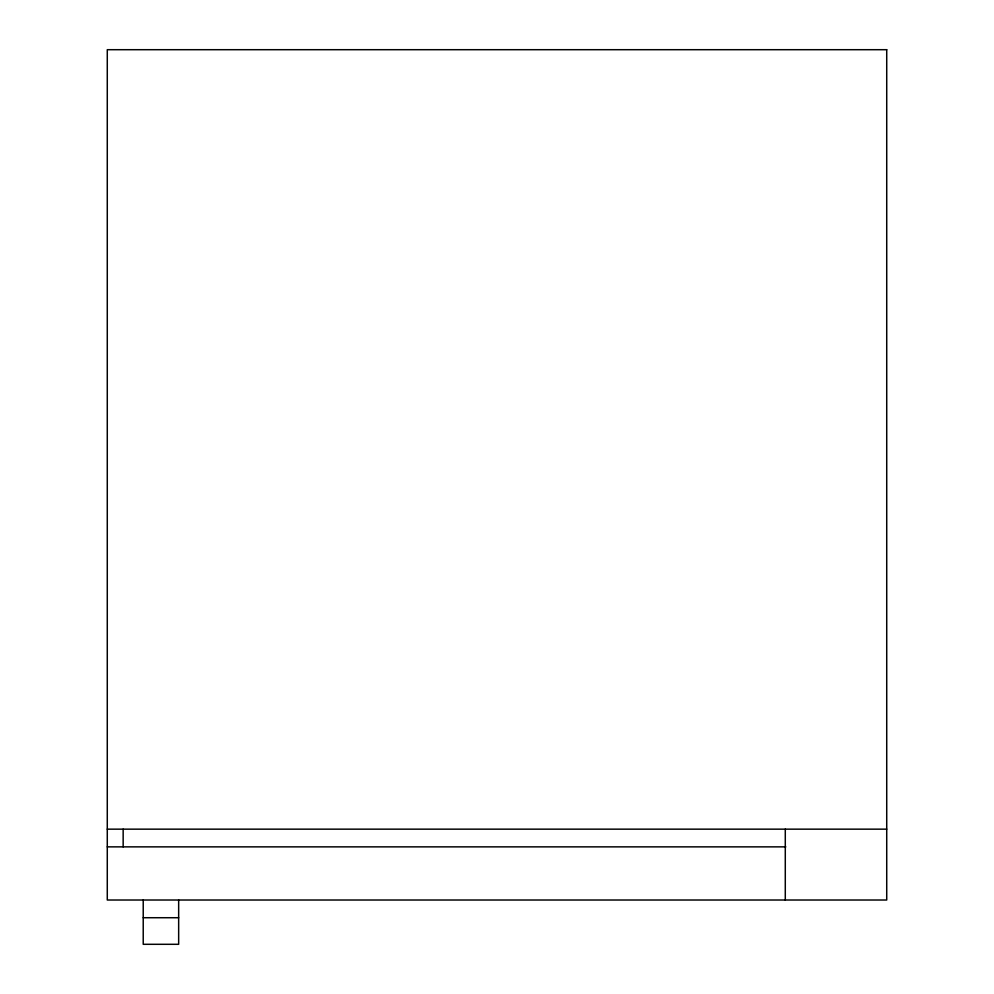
<?xml version="1.0" encoding="UTF-8"?>
<svg xmlns="http://www.w3.org/2000/svg" width="994" height="994" viewBox="0 0 994 994"><rect width="100%" height="100%" fill="white"/><g stroke="black" fill="none" stroke-linecap="round" stroke-linejoin="round"><path stroke-width="1.49" d="M107.277 829.158L886.723 829.158M107.277 846.863L785.807 846.863M143.223 917.723L178.659 917.723M785.285 829.158L785.285 900.017M178.659 900.017L178.659 944.3L143.223 944.3L143.223 900.017M123.157 829.158L123.157 846.863M886.723 49.7L107.277 49.7L107.277 900.017L886.723 900.017L886.723 49.7"/></g></svg>
